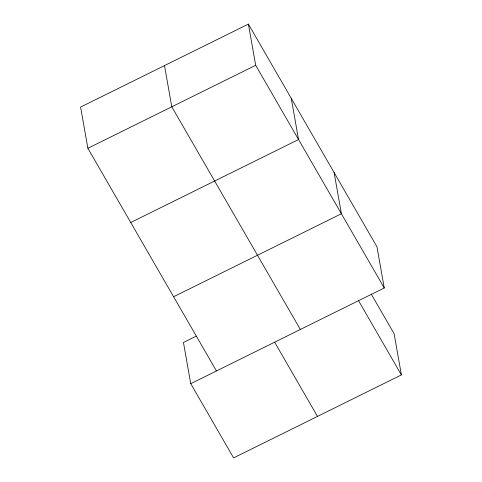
<?xml version="1.0" encoding="UTF-8"?>
<svg xmlns="http://www.w3.org/2000/svg" width="482" height="482" viewBox="0 0 482 482"><rect width="100%" height="100%" fill="white"/><g stroke="black" fill="none" stroke-linecap="round" stroke-linejoin="round"><path stroke-width="0.72" d="M371.182 293.996L394.113 333.713L401.398 374.918L233.601 457.9L190.745 383.672L384.25 287.983L376.96 246.778L248.399 24.1L80.602 107.082L87.887 148.287L216.448 370.965M87.887 148.287L255.683 65.305L248.399 24.1M130.736 222.509L298.539 139.533L291.255 98.328M173.592 296.737L341.395 213.755L334.11 172.55M196.216 336.165L183.461 342.467L190.745 383.672M255.683 65.305L384.25 287.983M358.548 300.69L401.398 374.918M300.346 329.471L171.785 106.793L164.501 65.588M274.644 342.184L317.499 416.412"/></g></svg>
